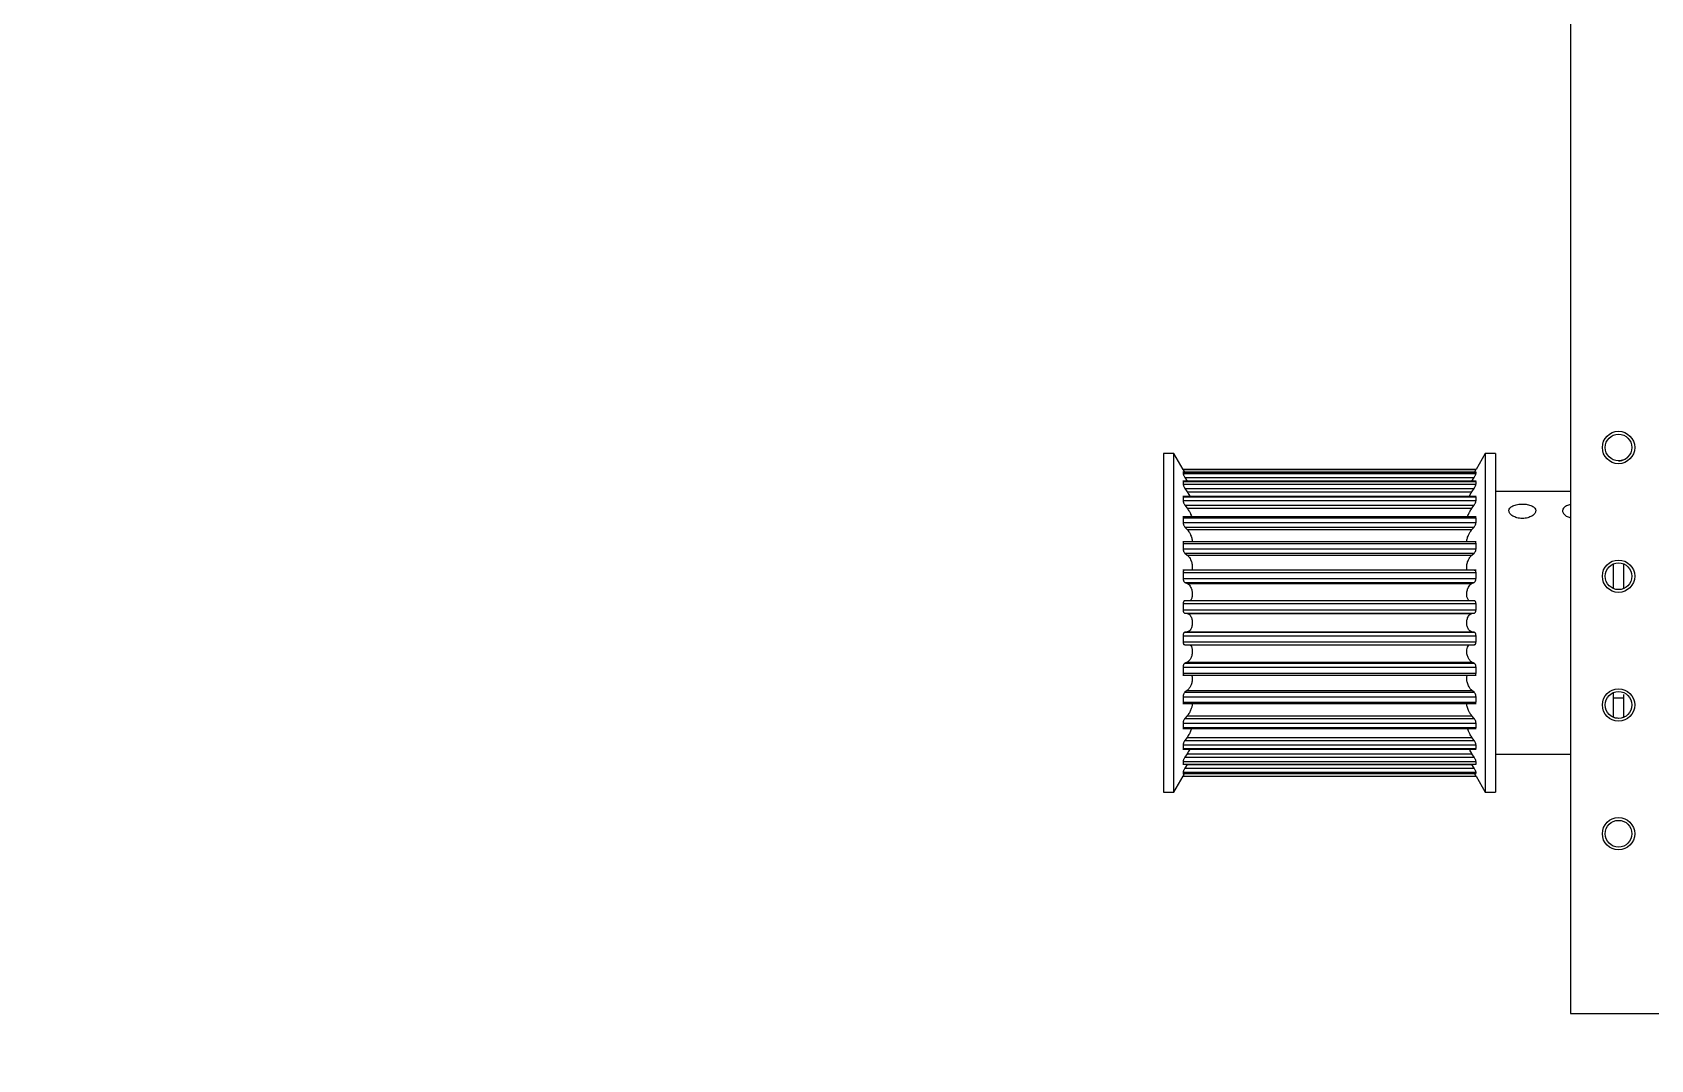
# Model space of a CAD drawing. Header units: millimetres. Extents: x 228 to 8791, y 273 to 5008.
# Drawn here: x 7517.7 to 7668.9, y 3360.3 to 3456.2 of the extents above; entities that cross this region are included whole.
import ezdxf

# ---------------------------------------------------------------- set-up
doc = ezdxf.new("R2010")
doc.units = ezdxf.units.MM

msp = doc.modelspace()

# ---------------------------------------------------------------- linework, layer by layer
at = {"color": 7, "linetype": 'Continuous', "lineweight": 25}
for p, q in [((7661.417, 3498.088), (7661.417, 3364.611)), ((7624.367, 3416.916), (7623.417, 3416.916)), ((7623.417, 3416.916), (7623.417, 3385.28)), ((7625.233, 3415.416), (7624.367, 3416.916)), ((7624.367, 3385.28), (7624.367, 3416.916)), ((7653.467, 3416.916), (7652.601, 3415.416)), ((7654.417, 3416.916), (7653.467, 3416.916)), ((7653.467, 3416.916), (7653.467, 3385.28)), ((7654.417, 3416.916), (7654.417, 3385.28)), ((7652.601, 3415.416), (7625.233, 3415.416)), ((7625.233, 3415.416), (7625.233, 3415.413)), ((7625.233, 3415.413), (7652.601, 3415.413)), ((7652.601, 3415.413), (7652.601, 3415.416)), ((7652.627, 3415.166), (7625.209, 3415.166)), ((7652.627, 3414.317), (7625.209, 3414.317)), ((7625.233, 3415.16), (7625.233, 3415.04)), ((7625.233, 3415.16), (7652.601, 3415.16)), ((7625.233, 3415.04), (7652.601, 3415.04)), ((7625.233, 3414.293), (7625.233, 3414.058)), ((7625.233, 3414.293), (7652.601, 3414.293)), ((7625.233, 3414.058), (7652.601, 3414.058)), ((7625.408, 3414.674), (7625.616, 3414.324)), ((7625.408, 3414.674), (7652.426, 3414.674)), ((7625.616, 3414.324), (7652.217, 3414.324)), ((7652.217, 3414.324), (7652.426, 3414.674)), ((7652.601, 3415.04), (7652.601, 3415.16)), ((7652.601, 3414.058), (7652.601, 3414.293)), ((7652.627, 3412.903), (7625.209, 3412.903)), ((7625.233, 3412.849), (7625.233, 3412.509)), ((7625.233, 3412.849), (7652.601, 3412.849)), ((7625.233, 3412.509), (7652.601, 3412.509)), ((7625.408, 3413.653), (7625.616, 3413.33)), ((7625.408, 3413.653), (7652.426, 3413.653)), ((7625.616, 3413.33), (7652.217, 3413.33)), ((7652.217, 3413.33), (7652.426, 3413.653)), ((7652.601, 3412.509), (7652.601, 3412.849)), ((7661.417, 3413.36), (7654.417, 3413.36)), ((7652.627, 3410.986), (7625.209, 3410.986)), ((7625.233, 3410.892), (7625.233, 3410.462)), ((7625.233, 3410.892), (7652.601, 3410.892)), ((7625.408, 3412.084), (7625.616, 3411.801)), ((7625.408, 3412.084), (7652.426, 3412.084)), ((7625.616, 3411.801), (7652.217, 3411.801)), ((7652.217, 3411.801), (7652.426, 3412.084)), ((7652.601, 3410.462), (7652.601, 3410.892)), ((7625.233, 3410.462), (7652.601, 3410.462)), ((7625.408, 3410.034), (7625.616, 3409.804)), ((7625.408, 3410.034), (7652.426, 3410.034)), ((7625.616, 3409.804), (7652.217, 3409.804)), ((7652.217, 3409.804), (7652.426, 3410.034)), ((7652.627, 3408.651), (7625.209, 3408.651)), ((7625.233, 3408.506), (7625.233, 3408.005)), ((7625.233, 3408.506), (7652.601, 3408.506)), ((7625.233, 3408.005), (7652.601, 3408.005)), ((7652.601, 3408.005), (7652.601, 3408.506)), ((7625.408, 3407.595), (7625.616, 3407.427)), ((7625.408, 3407.595), (7652.426, 3407.595)), ((7625.616, 3407.427), (7652.217, 3407.427)), ((7652.217, 3407.427), (7652.426, 3407.595)), ((7665.417, 3406.589), (7665.417, 3404.298)), ((7666.417, 3404.298), (7666.417, 3406.609)), ((7652.627, 3405.998), (7625.209, 3405.998)), ((7625.233, 3405.797), (7625.233, 3405.247)), ((7625.233, 3405.797), (7652.601, 3405.797)), ((7625.233, 3405.247), (7652.601, 3405.247)), ((7625.408, 3404.871), (7625.616, 3404.773)), ((7625.408, 3404.871), (7652.426, 3404.871)), ((7625.616, 3404.773), (7652.217, 3404.773)), ((7652.217, 3404.773), (7652.426, 3404.871)), ((7652.601, 3405.247), (7652.601, 3405.797)), ((7625.233, 3402.882), (7625.233, 3402.307)), ((7625.233, 3402.882), (7652.601, 3402.882)), ((7625.233, 3402.307), (7652.601, 3402.307)), ((7652.45, 3403.144), (7625.384, 3403.144)), ((7625.408, 3401.982), (7625.616, 3401.959)), ((7625.408, 3401.982), (7652.426, 3401.982)), ((7625.616, 3401.959), (7652.217, 3401.959)), ((7652.217, 3401.959), (7652.426, 3401.982)), ((7652.601, 3402.307), (7652.601, 3402.882)), ((7625.616, 3400.237), (7625.408, 3400.214)), ((7625.616, 3400.237), (7652.217, 3400.237)), ((7652.426, 3400.214), (7652.217, 3400.237)), ((7625.233, 3399.889), (7625.233, 3399.314)), ((7625.233, 3399.889), (7652.601, 3399.889)), ((7625.233, 3399.314), (7652.601, 3399.314)), ((7625.384, 3399.051), (7652.45, 3399.051)), ((7625.408, 3400.214), (7652.426, 3400.214)), ((7652.601, 3399.314), (7652.601, 3399.889)), ((7625.616, 3397.422), (7625.408, 3397.325)), ((7625.408, 3397.325), (7652.426, 3397.325)), ((7625.616, 3397.422), (7652.217, 3397.422)), ((7652.426, 3397.325), (7652.217, 3397.422)), ((7625.206, 3396.198), (7652.625, 3396.198)), ((7625.233, 3396.949), (7625.233, 3396.399)), ((7625.233, 3396.949), (7652.601, 3396.949)), ((7625.233, 3396.399), (7652.601, 3396.399)), ((7652.601, 3396.399), (7652.601, 3396.949)), ((7625.233, 3394.191), (7625.233, 3393.69)), ((7625.233, 3394.191), (7652.601, 3394.191)), ((7625.616, 3394.769), (7625.408, 3394.601)), ((7625.408, 3394.601), (7652.426, 3394.601)), ((7625.616, 3394.769), (7652.217, 3394.769)), ((7652.426, 3394.601), (7652.217, 3394.769)), ((7652.601, 3393.69), (7652.601, 3394.191)), ((7665.417, 3394.564), (7665.417, 3392.278)), ((7666.417, 3392.214), (7666.417, 3394.404)), ((7625.206, 3393.545), (7652.625, 3393.545)), ((7625.233, 3393.69), (7652.601, 3393.69)), ((7665.417, 3394.098), (7666.417, 3394.098)), ((7625.206, 3391.209), (7652.625, 3391.209)), ((7625.233, 3391.734), (7625.233, 3391.304)), ((7625.233, 3391.734), (7652.601, 3391.734)), ((7625.233, 3391.304), (7652.601, 3391.304)), ((7625.616, 3392.391), (7625.408, 3392.161)), ((7625.408, 3392.161), (7652.426, 3392.161)), ((7625.616, 3392.391), (7652.217, 3392.391)), ((7652.426, 3392.161), (7652.217, 3392.391)), ((7652.601, 3391.304), (7652.601, 3391.734)), ((7625.233, 3389.687), (7625.233, 3389.347)), ((7625.233, 3389.687), (7652.601, 3389.687)), ((7625.616, 3390.395), (7625.408, 3390.112)), ((7625.408, 3390.112), (7652.426, 3390.112)), ((7625.616, 3390.395), (7652.217, 3390.395)), ((7652.426, 3390.112), (7652.217, 3390.395)), ((7652.601, 3389.347), (7652.601, 3389.687)), ((7625.206, 3389.293), (7652.625, 3389.293)), ((7625.233, 3389.347), (7652.601, 3389.347)), ((7625.616, 3388.866), (7625.408, 3388.543)), ((7625.408, 3388.543), (7652.426, 3388.543)), ((7625.616, 3388.866), (7652.217, 3388.866)), ((7652.426, 3388.543), (7652.217, 3388.866)), ((7654.417, 3388.835), (7661.417, 3388.835)), ((7624.367, 3385.28), (7625.233, 3386.78)), ((7625.206, 3387.879), (7652.625, 3387.879)), ((7625.206, 3387.03), (7652.625, 3387.03)), ((7625.233, 3388.138), (7625.233, 3387.903)), ((7625.233, 3388.138), (7652.601, 3388.138)), ((7625.233, 3387.903), (7652.601, 3387.903)), ((7625.233, 3387.156), (7625.233, 3387.035)), ((7625.233, 3387.156), (7652.601, 3387.156)), ((7625.233, 3387.035), (7652.601, 3387.035)), ((7625.233, 3386.783), (7625.233, 3386.78)), ((7625.233, 3386.783), (7652.601, 3386.783)), ((7625.233, 3386.78), (7652.601, 3386.78)), ((7625.616, 3387.872), (7625.408, 3387.522)), ((7625.408, 3387.522), (7652.426, 3387.522)), ((7625.616, 3387.872), (7652.217, 3387.872)), ((7652.426, 3387.522), (7652.217, 3387.872)), ((7652.601, 3387.903), (7652.601, 3388.138)), ((7652.601, 3387.035), (7652.601, 3387.156)), ((7652.601, 3386.78), (7652.601, 3386.783)), ((7652.601, 3386.78), (7653.467, 3385.28)), ((7623.417, 3385.28), (7624.367, 3385.28)), ((7653.467, 3385.28), (7654.417, 3385.28)), ((7661.417, 3364.611), (7670.417, 3364.611))]:
    msp.add_line(p, q, dxfattribs=at)
for centre, radius in [((7665.917, 3417.469), 1.512), ((7665.917, 3417.469), 1.25), ((7665.917, 3405.444), 1.512), ((7665.917, 3405.444), 1.25), ((7665.917, 3393.419), 1.512), ((7665.917, 3393.419), 1.25), ((7665.917, 3381.394), 1.512), ((7665.917, 3381.394), 1.25)]:
    msp.add_circle(centre, radius, dxfattribs=at)
msp.add_arc((7730.408, 2848.088), 1225, 30, 180)
for points, knots in [([(7625.233, 3415.413), (7625.233, 3415.412), (7625.235, 3415.409), (7625.244, 3415.392), (7625.258, 3415.365), (7625.273, 3415.339), (7625.28, 3415.326)], [0, 0, 0, 0, 0.2350954, 0.4786202, 0.7329054, 1, 1, 1, 1]), ([(7652.426, 3415.101), (7652.45, 3415.144), (7652.493, 3415.221), (7652.542, 3415.306), (7652.57, 3415.358), (7652.588, 3415.389), (7652.599, 3415.409), (7652.6, 3415.412), (7652.601, 3415.413)], [0, 0, 0, 0, 0.2901704, 0.5077489, 0.6432007, 0.7696489, 0.8881533, 1, 1, 1, 1]), ([(7665.917, 3416.219), (7666.017, 3416.226), (7666.237, 3416.241), (7666.526, 3416.368), (7666.719, 3416.491), (7666.789, 3416.577), (7666.797, 3416.587)], [0, 0, 0, 0, 0.294337, 0.640677, 0.9579559, 1, 1, 1, 1]), ([(7625.233, 3415.04), (7625.234, 3415.035), (7625.235, 3415.024), (7625.246, 3414.993), (7625.263, 3414.951), (7625.292, 3414.888), (7625.34, 3414.793), (7625.383, 3414.717), (7625.408, 3414.674)], [0, 0, 0, 0, 0.1114977, 0.2298675, 0.3563928, 0.4921257, 0.7101878, 1, 1, 1, 1]), ([(7625.233, 3414.058), (7625.234, 3414.049), (7625.235, 3414.03), (7625.246, 3413.989), (7625.263, 3413.938), (7625.292, 3413.868), (7625.34, 3413.767), (7625.383, 3413.694), (7625.408, 3413.653)], [0, 0, 0, 0, 0.1114977, 0.2298675, 0.3563928, 0.4921257, 0.7101878, 1, 1, 1, 1]), ([(7625.28, 3415.326), (7625.288, 3415.311), (7625.306, 3415.279), (7625.349, 3415.204), (7625.385, 3415.141), (7625.408, 3415.101)], [0, 0, 0, 0, 0.2351975, 0.500149, 1, 1, 1, 1]), ([(7652.426, 3414.674), (7652.45, 3414.717), (7652.493, 3414.793), (7652.542, 3414.888), (7652.57, 3414.951), (7652.588, 3414.993), (7652.599, 3415.024), (7652.6, 3415.035), (7652.601, 3415.04)], [0, 0, 0, 0, 0.2901704, 0.5077489, 0.6432007, 0.7696489, 0.8881533, 1, 1, 1, 1]), ([(7652.426, 3413.653), (7652.45, 3413.694), (7652.493, 3413.767), (7652.542, 3413.867), (7652.57, 3413.938), (7652.588, 3413.989), (7652.599, 3414.03), (7652.6, 3414.049), (7652.601, 3414.058)], [0, 0, 0, 0, 0.2901704, 0.5077489, 0.6432007, 0.7696489, 0.8881533, 1, 1, 1, 1]), ([(7625.265, 3412.903), (7625.259, 3412.902), (7625.246, 3412.899), (7625.235, 3412.881), (7625.234, 3412.86), (7625.233, 3412.849)], [0, 0, 0, 0, 0.3394306, 0.677584, 1, 1, 1, 1]), ([(7625.233, 3412.509), (7625.234, 3412.497), (7625.235, 3412.471), (7625.246, 3412.422), (7625.263, 3412.364), (7625.292, 3412.289), (7625.34, 3412.187), (7625.383, 3412.121), (7625.408, 3412.084)], [0, 0, 0, 0, 0.1114977, 0.2298675, 0.3563928, 0.4921257, 0.7101878, 1, 1, 1, 1]), ([(7625.616, 3413.33), (7625.687, 3413.215), (7625.772, 3413.078), (7625.844, 3412.928), (7625.857, 3412.903)], [0, 0, 0, 0, 0.8296548, 1, 1, 1, 1]), ([(7651.977, 3412.903), (7651.989, 3412.928), (7652.061, 3413.077), (7652.146, 3413.215), (7652.217, 3413.33)], [0, 0, 0, 0, 0.1649143, 1, 1, 1, 1]), ([(7652.426, 3412.084), (7652.45, 3412.121), (7652.493, 3412.187), (7652.542, 3412.289), (7652.57, 3412.364), (7652.588, 3412.422), (7652.599, 3412.471), (7652.6, 3412.497), (7652.601, 3412.509)], [0, 0, 0, 0, 0.2901704, 0.5077489, 0.6432007, 0.7696489, 0.8881533, 1, 1, 1, 1]), ([(7652.601, 3412.849), (7652.6, 3412.859), (7652.598, 3412.88), (7652.588, 3412.901), (7652.574, 3412.899), (7652.567, 3412.898)], [0, 0, 0, 0, 0.3199923, 0.6558516, 1, 1, 1, 1]), ([(7625.288, 3410.986), (7625.28, 3410.985), (7625.263, 3410.982), (7625.246, 3410.962), (7625.235, 3410.932), (7625.234, 3410.905), (7625.233, 3410.892)], [0, 0, 0, 0, 0.2751945, 0.532081, 0.7728119, 1, 1, 1, 1]), ([(7625.616, 3411.801), (7625.685, 3411.697), (7625.801, 3411.523), (7625.934, 3411.254), (7626, 3411.084), (7626.023, 3411.006), (7626.029, 3410.986)], [0, 0, 0, 0, 0.4340118, 0.7276436, 0.929695, 1, 1, 1, 1]), ([(7651.805, 3410.986), (7651.81, 3411.005), (7651.832, 3411.081), (7651.898, 3411.25), (7652.031, 3411.521), (7652.148, 3411.696), (7652.217, 3411.801)], [0, 0, 0, 0, 0.0646954, 0.2669411, 0.563166, 1, 1, 1, 1]), ([(7652.601, 3410.892), (7652.6, 3410.905), (7652.599, 3410.932), (7652.588, 3410.962), (7652.572, 3410.981), (7652.557, 3410.984), (7652.551, 3410.985)], [0, 0, 0, 0, 0.2399392, 0.4946668, 0.766945, 1, 1, 1, 1]), ([(7656.929, 3410.843), (7657.016, 3410.846), (7657.187, 3410.852), (7657.504, 3410.916), (7657.845, 3411.057), (7658.118, 3411.297), (7658.212, 3411.568), (7658.112, 3411.819), (7657.88, 3411.99), (7657.618, 3412.092), (7657.325, 3412.162), (7656.93, 3412.194), (7656.536, 3412.162), (7656.242, 3412.093), (7655.979, 3411.991), (7655.747, 3411.82), (7655.647, 3411.569), (7655.74, 3411.298), (7656.013, 3411.057), (7656.354, 3410.917), (7656.671, 3410.852), (7656.842, 3410.846), (7656.929, 3410.843)], [0, 0, 0, 0, 0.0327489, 0.0645553, 0.1251613, 0.1857869, 0.249925, 0.312356, 0.3747954, 0.4095265, 0.4419359, 0.4998664, 0.5578163, 0.5902359, 0.6249778, 0.6874557, 0.749928, 0.8140806, 0.8747162, 0.9353571, 0.9672007, 1, 1, 1, 1]), ([(7661.417, 3412.129), (7661.361, 3412.117), (7661.222, 3412.087), (7660.981, 3411.99), (7660.746, 3411.82), (7660.647, 3411.569), (7660.741, 3411.299), (7661.006, 3411.056), (7661.281, 3410.959), (7661.417, 3410.912)], [0, 0, 0, 0, 0.0640145, 0.1587983, 0.3292528, 0.4996918, 0.6747151, 0.8401432, 1, 1, 1, 1]), ([(7625.233, 3410.462), (7625.234, 3410.447), (7625.235, 3410.415), (7625.246, 3410.36), (7625.263, 3410.298), (7625.292, 3410.221), (7625.34, 3410.122), (7625.383, 3410.066), (7625.408, 3410.034)], [0, 0, 0, 0, 0.1114977, 0.2298675, 0.3563928, 0.4921257, 0.7101878, 1, 1, 1, 1]), ([(7625.616, 3409.804), (7625.685, 3409.716), (7625.801, 3409.568), (7625.935, 3409.309), (7626.012, 3409.104), (7626.061, 3408.931), (7626.092, 3408.778), (7626.096, 3408.69), (7626.098, 3408.651)], [0, 0, 0, 0, 0.3009361, 0.5045353, 0.6446341, 0.775366, 0.8978537, 1, 1, 1, 1]), ([(7651.736, 3408.651), (7651.738, 3408.689), (7651.742, 3408.774), (7651.771, 3408.926), (7651.82, 3409.099), (7651.897, 3409.305), (7652.032, 3409.566), (7652.148, 3409.715), (7652.217, 3409.804)], [0, 0, 0, 0, 0.0980574, 0.2207396, 0.3516093, 0.4918141, 0.6971691, 1, 1, 1, 1]), ([(7652.426, 3410.034), (7652.45, 3410.066), (7652.493, 3410.122), (7652.542, 3410.221), (7652.57, 3410.298), (7652.588, 3410.36), (7652.599, 3410.415), (7652.6, 3410.447), (7652.601, 3410.462)], [0, 0, 0, 0, 0.2901704, 0.5077489, 0.6432007, 0.7696489, 0.8881533, 1, 1, 1, 1]), ([(7625.285, 3408.642), (7625.277, 3408.636), (7625.262, 3408.624), (7625.245, 3408.592), (7625.235, 3408.552), (7625.234, 3408.521), (7625.233, 3408.506)], [0, 0, 0, 0, 0.2773917, 0.5351224, 0.7751745, 1, 1, 1, 1]), ([(7625.233, 3408.005), (7625.234, 3407.988), (7625.235, 3407.952), (7625.246, 3407.893), (7625.263, 3407.83), (7625.292, 3407.754), (7625.34, 3407.663), (7625.383, 3407.619), (7625.408, 3407.595)], [0, 0, 0, 0, 0.1114977, 0.2298675, 0.3563928, 0.4921257, 0.7101878, 1, 1, 1, 1]), ([(7652.426, 3407.595), (7652.45, 3407.619), (7652.493, 3407.663), (7652.542, 3407.754), (7652.57, 3407.829), (7652.588, 3407.893), (7652.599, 3407.952), (7652.6, 3407.988), (7652.601, 3408.005)], [0, 0, 0, 0, 0.2901704, 0.5077489, 0.6432007, 0.7696489, 0.8881533, 1, 1, 1, 1]), ([(7652.601, 3408.506), (7652.6, 3408.522), (7652.599, 3408.554), (7652.588, 3408.594), (7652.57, 3408.627), (7652.554, 3408.638), (7652.546, 3408.644)], [0, 0, 0, 0, 0.2265634, 0.4670909, 0.7241906, 1, 1, 1, 1]), ([(7625.616, 3407.427), (7625.685, 3407.358), (7625.801, 3407.243), (7625.935, 3407.006), (7626.012, 3406.809), (7626.061, 3406.634), (7626.091, 3406.467), (7626.102, 3406.312), (7626.092, 3406.17), (7626.07, 3406.062), (7626.046, 3406.014), (7626.039, 3405.998)], [0, 0, 0, 0, 0.2295061, 0.384779, 0.491624, 0.5913254, 0.6847395, 0.7729066, 0.8612995, 0.954876, 1, 1, 1, 1]), ([(7651.795, 3405.998), (7651.788, 3406.013), (7651.765, 3406.06), (7651.743, 3406.165), (7651.731, 3406.306), (7651.741, 3406.462), (7651.771, 3406.628), (7651.82, 3406.804), (7651.897, 3407.003), (7652.032, 3407.242), (7652.148, 3407.358), (7652.217, 3407.427)], [0, 0, 0, 0, 0.0419901, 0.1354115, 0.2235854, 0.3119852, 0.4055689, 0.5053982, 0.6123485, 0.7689962, 1, 1, 1, 1]), ([(7625.31, 3405.988), (7625.3, 3405.981), (7625.282, 3405.968), (7625.26, 3405.934), (7625.245, 3405.892), (7625.235, 3405.846), (7625.234, 3405.813), (7625.233, 3405.797)], [0, 0, 0, 0, 0.2316592, 0.446212, 0.6447813, 0.8287839, 1, 1, 1, 1]), ([(7625.233, 3405.247), (7625.234, 3405.228), (7625.235, 3405.19), (7625.246, 3405.129), (7625.263, 3405.067), (7625.292, 3404.996), (7625.34, 3404.917), (7625.383, 3404.887), (7625.408, 3404.871)], [0, 0, 0, 0, 0.1114977, 0.2298675, 0.3563928, 0.4921257, 0.7101878, 1, 1, 1, 1]), ([(7625.616, 3404.773), (7625.685, 3404.727), (7625.801, 3404.649), (7625.935, 3404.445), (7626.012, 3404.264), (7626.061, 3404.095), (7626.091, 3403.927), (7626.102, 3403.765), (7626.092, 3403.608), (7626.063, 3403.459), (7626.013, 3403.325), (7625.947, 3403.208), (7625.888, 3403.166), (7625.858, 3403.144)], [0, 0, 0, 0, 0.1805564, 0.3027123, 0.3867692, 0.465206, 0.5386965, 0.6080591, 0.6775993, 0.7512175, 0.8297489, 0.913882, 1, 1, 1, 1]), ([(7651.976, 3403.144), (7651.947, 3403.165), (7651.888, 3403.206), (7651.822, 3403.321), (7651.772, 3403.455), (7651.742, 3403.603), (7651.731, 3403.759), (7651.741, 3403.921), (7651.771, 3404.09), (7651.82, 3404.259), (7651.897, 3404.442), (7652.032, 3404.648), (7652.148, 3404.727), (7652.217, 3404.773)], [0, 0, 0, 0, 0.0838946, 0.1679503, 0.246386, 0.3198755, 0.3892371, 0.4587763, 0.5323936, 0.6109238, 0.6950557, 0.818282, 1, 1, 1, 1]), ([(7652.601, 3405.797), (7652.6, 3405.814), (7652.599, 3405.851), (7652.588, 3405.899), (7652.57, 3405.942), (7652.539, 3405.984), (7652.491, 3406.007), (7652.448, 3405.989), (7652.426, 3405.979)], [0, 0, 0, 0, 0.11148, 0.2298309, 0.3563362, 0.4920475, 0.7440481, 1, 1, 1, 1]), ([(7652.426, 3404.871), (7652.45, 3404.888), (7652.493, 3404.917), (7652.542, 3404.996), (7652.57, 3405.067), (7652.588, 3405.129), (7652.599, 3405.189), (7652.6, 3405.228), (7652.601, 3405.247)], [0, 0, 0, 0, 0.2901704, 0.5077489, 0.6432007, 0.7696489, 0.8881533, 1, 1, 1, 1]), ([(7625.408, 3403.141), (7625.383, 3403.142), (7625.346, 3403.144), (7625.305, 3403.109), (7625.272, 3403.062), (7625.241, 3402.988), (7625.235, 3402.915), (7625.233, 3402.882)], [0, 0, 0, 0, 0.2891607, 0.4333856, 0.5667108, 0.8014182, 1, 1, 1, 1]), ([(7625.233, 3402.307), (7625.234, 3402.288), (7625.235, 3402.248), (7625.246, 3402.189), (7625.263, 3402.131), (7625.292, 3402.068), (7625.34, 3402.004), (7625.383, 3401.99), (7625.408, 3401.982)], [0, 0, 0, 0, 0.1114977, 0.2298675, 0.3563928, 0.4921257, 0.7101878, 1, 1, 1, 1]), ([(7625.616, 3401.959), (7625.685, 3401.937), (7625.801, 3401.9), (7625.935, 3401.738), (7626.012, 3401.58), (7626.061, 3401.425), (7626.091, 3401.264), (7626.102, 3401.101), (7626.092, 3400.938), (7626.063, 3400.776), (7626.013, 3400.62), (7625.936, 3400.461), (7625.802, 3400.296), (7625.686, 3400.259), (7625.616, 3400.237)], [0, 0, 0, 0, 0.1481391, 0.2483629, 0.3173281, 0.3816823, 0.4419782, 0.4988873, 0.5559422, 0.6163429, 0.6807746, 0.7498024, 0.8509058, 1, 1, 1, 1]), ([(7652.217, 3400.237), (7652.148, 3400.259), (7652.033, 3400.295), (7651.899, 3400.458), (7651.822, 3400.616), (7651.772, 3400.771), (7651.742, 3400.932), (7651.731, 3401.095), (7651.741, 3401.258), (7651.771, 3401.42), (7651.82, 3401.576), (7651.897, 3401.735), (7652.032, 3401.9), (7652.148, 3401.937), (7652.217, 3401.959)], [0, 0, 0, 0, 0.1481391, 0.2483629, 0.3173281, 0.3816823, 0.4419782, 0.4988873, 0.5559422, 0.6163429, 0.6807746, 0.7498024, 0.8509058, 1, 1, 1, 1]), ([(7652.601, 3402.882), (7652.6, 3402.901), (7652.599, 3402.939), (7652.588, 3402.995), (7652.57, 3403.046), (7652.54, 3403.1), (7652.492, 3403.145), (7652.449, 3403.143), (7652.426, 3403.141)], [0, 0, 0, 0, 0.1114825, 0.2298362, 0.3563444, 0.4920588, 0.7286366, 1, 1, 1, 1]), ([(7652.426, 3401.982), (7652.45, 3401.99), (7652.493, 3402.004), (7652.542, 3402.068), (7652.57, 3402.131), (7652.588, 3402.189), (7652.599, 3402.248), (7652.6, 3402.287), (7652.601, 3402.307)], [0, 0, 0, 0, 0.2901704, 0.5077489, 0.6432007, 0.7696489, 0.8881533, 1, 1, 1, 1]), ([(7625.408, 3400.214), (7625.383, 3400.206), (7625.34, 3400.192), (7625.292, 3400.127), (7625.263, 3400.065), (7625.246, 3400.007), (7625.235, 3399.948), (7625.234, 3399.908), (7625.233, 3399.889)], [0, 0, 0, 0, 0.2901704, 0.5077489, 0.6432007, 0.7696489, 0.8881533, 1, 1, 1, 1]), ([(7625.233, 3399.314), (7625.234, 3399.295), (7625.235, 3399.256), (7625.246, 3399.201), (7625.263, 3399.15), (7625.292, 3399.098), (7625.34, 3399.052), (7625.383, 3399.053), (7625.408, 3399.055)], [0, 0, 0, 0, 0.1114977, 0.2298675, 0.3563928, 0.4921257, 0.7101878, 1, 1, 1, 1]), ([(7625.853, 3399.051), (7625.887, 3399.027), (7625.973, 3398.968), (7626.051, 3398.788), (7626.091, 3398.592), (7626.102, 3398.433), (7626.092, 3398.27), (7626.062, 3398.104), (7626.014, 3397.937), (7625.937, 3397.754), (7625.803, 3397.547), (7625.685, 3397.468), (7625.616, 3397.422)], [0, 0, 0, 0, 0.0989635, 0.2474549, 0.3228462, 0.3938517, 0.4628258, 0.535217, 0.6121411, 0.6942507, 0.8204971, 1, 1, 1, 1]), ([(7652.217, 3397.422), (7652.148, 3397.469), (7652.033, 3397.546), (7651.899, 3397.75), (7651.822, 3397.932), (7651.772, 3398.101), (7651.742, 3398.268), (7651.728, 3398.47), (7651.761, 3398.71), (7651.851, 3398.943), (7651.942, 3399.016), (7651.986, 3399.051)], [0, 0, 0, 0, 0.1798385, 0.3015087, 0.3852313, 0.4633562, 0.5365545, 0.6056413, 0.725734, 0.8682592, 1, 1, 1, 1]), ([(7652.601, 3399.889), (7652.6, 3399.908), (7652.599, 3399.948), (7652.588, 3400.007), (7652.57, 3400.065), (7652.542, 3400.127), (7652.493, 3400.192), (7652.45, 3400.206), (7652.426, 3400.214)], [0, 0, 0, 0, 0.1114977, 0.2298675, 0.3563928, 0.4921257, 0.7101878, 1, 1, 1, 1]), ([(7652.426, 3399.055), (7652.45, 3399.053), (7652.493, 3399.052), (7652.542, 3399.098), (7652.57, 3399.15), (7652.588, 3399.201), (7652.599, 3399.256), (7652.6, 3399.295), (7652.601, 3399.314)], [0, 0, 0, 0, 0.2901704, 0.5077489, 0.6432007, 0.7696489, 0.8881533, 1, 1, 1, 1]), ([(7625.408, 3397.325), (7625.383, 3397.308), (7625.34, 3397.279), (7625.292, 3397.199), (7625.263, 3397.129), (7625.246, 3397.067), (7625.235, 3397.006), (7625.234, 3396.968), (7625.233, 3396.949)], [0, 0, 0, 0, 0.2901704, 0.5077489, 0.6432007, 0.7696489, 0.8881533, 1, 1, 1, 1]), ([(7652.601, 3396.949), (7652.6, 3396.968), (7652.599, 3397.006), (7652.588, 3397.067), (7652.57, 3397.129), (7652.542, 3397.199), (7652.493, 3397.279), (7652.45, 3397.308), (7652.426, 3397.325)], [0, 0, 0, 0, 0.1114977, 0.2298675, 0.3563928, 0.4921257, 0.7101878, 1, 1, 1, 1]), ([(7625.233, 3396.399), (7625.234, 3396.382), (7625.235, 3396.345), (7625.246, 3396.296), (7625.263, 3396.254), (7625.292, 3396.215), (7625.34, 3396.189), (7625.383, 3396.206), (7625.408, 3396.216)], [0, 0, 0, 0, 0.1114977, 0.2298675, 0.3563928, 0.4921257, 0.7101878, 1, 1, 1, 1]), ([(7626.036, 3396.198), (7626.046, 3396.174), (7626.07, 3396.118), (7626.092, 3396.003), (7626.1, 3395.867), (7626.09, 3395.719), (7626.06, 3395.561), (7626.013, 3395.392), (7625.936, 3395.193), (7625.803, 3394.953), (7625.684, 3394.836), (7625.616, 3394.769)], [0, 0, 0, 0, 0.0636703, 0.1530399, 0.2376557, 0.3185637, 0.4093152, 0.5053263, 0.607308, 0.7741436, 1, 1, 1, 1]), ([(7652.217, 3394.769), (7652.148, 3394.837), (7652.033, 3394.953), (7651.899, 3395.189), (7651.822, 3395.387), (7651.772, 3395.562), (7651.742, 3395.728), (7651.732, 3395.879), (7651.741, 3396.014), (7651.763, 3396.123), (7651.786, 3396.176), (7651.796, 3396.198)], [0, 0, 0, 0, 0.2296202, 0.3849703, 0.4918684, 0.5916194, 0.6850799, 0.7732908, 0.8541917, 0.9405408, 1, 1, 1, 1]), ([(7652.426, 3396.216), (7652.45, 3396.206), (7652.493, 3396.189), (7652.542, 3396.215), (7652.57, 3396.253), (7652.588, 3396.296), (7652.599, 3396.345), (7652.6, 3396.381), (7652.601, 3396.399)], [0, 0, 0, 0, 0.2901704, 0.5077489, 0.6432007, 0.7696489, 0.8881533, 1, 1, 1, 1]), ([(7625.408, 3394.601), (7625.383, 3394.576), (7625.34, 3394.533), (7625.292, 3394.442), (7625.263, 3394.366), (7625.246, 3394.303), (7625.235, 3394.244), (7625.234, 3394.208), (7625.233, 3394.191)], [0, 0, 0, 0, 0.2901704, 0.5077489, 0.6432007, 0.7696489, 0.8881533, 1, 1, 1, 1]), ([(7652.601, 3394.191), (7652.6, 3394.208), (7652.599, 3394.243), (7652.588, 3394.303), (7652.57, 3394.366), (7652.542, 3394.442), (7652.493, 3394.533), (7652.45, 3394.576), (7652.426, 3394.601)], [0, 0, 0, 0, 0.1114977, 0.2298675, 0.3563928, 0.4921257, 0.7101878, 1, 1, 1, 1]), ([(7625.233, 3393.69), (7625.234, 3393.674), (7625.235, 3393.641), (7625.246, 3393.601), (7625.263, 3393.569), (7625.28, 3393.557), (7625.288, 3393.552)], [0, 0, 0, 0, 0.2265634, 0.4670909, 0.7241906, 1, 1, 1, 1]), ([(7626.096, 3393.545), (7626.094, 3393.501), (7626.09, 3393.416), (7626.055, 3393.234), (7625.969, 3392.985), (7625.818, 3392.656), (7625.688, 3392.485), (7625.616, 3392.391)], [0, 0, 0, 0, 0.1137924, 0.2171825, 0.4223979, 0.6827057, 1, 1, 1, 1]), ([(7652.217, 3392.391), (7652.148, 3392.48), (7652.033, 3392.627), (7651.899, 3392.886), (7651.822, 3393.091), (7651.773, 3393.264), (7651.742, 3393.418), (7651.738, 3393.505), (7651.736, 3393.545)], [0, 0, 0, 0, 0.3009361, 0.5045353, 0.6446341, 0.775366, 0.8978537, 1, 1, 1, 1]), ([(7652.546, 3393.552), (7652.554, 3393.557), (7652.571, 3393.569), (7652.588, 3393.601), (7652.599, 3393.641), (7652.6, 3393.674), (7652.601, 3393.69)], [0, 0, 0, 0, 0.275168, 0.5320455, 0.7727853, 1, 1, 1, 1]), ([(7625.408, 3392.161), (7625.383, 3392.129), (7625.34, 3392.074), (7625.292, 3391.975), (7625.263, 3391.898), (7625.246, 3391.836), (7625.235, 3391.78), (7625.234, 3391.749), (7625.233, 3391.734)], [0, 0, 0, 0, 0.2901704, 0.5077489, 0.6432007, 0.7696489, 0.8881533, 1, 1, 1, 1]), ([(7625.233, 3391.304), (7625.234, 3391.291), (7625.235, 3391.264), (7625.246, 3391.234), (7625.262, 3391.214), (7625.276, 3391.212), (7625.283, 3391.211)], [0, 0, 0, 0, 0.2399392, 0.4946668, 0.766945, 1, 1, 1, 1]), ([(7626.025, 3391.209), (7626.008, 3391.157), (7625.957, 3391), (7625.814, 3390.7), (7625.687, 3390.504), (7625.616, 3390.395)], [0, 0, 0, 0, 0.1818778, 0.5458002, 1, 1, 1, 1]), ([(7652.217, 3390.395), (7652.148, 3390.499), (7652.033, 3390.673), (7651.9, 3390.942), (7651.834, 3391.111), (7651.811, 3391.189), (7651.805, 3391.209)], [0, 0, 0, 0, 0.4340118, 0.7276436, 0.929695, 1, 1, 1, 1]), ([(7652.601, 3391.734), (7652.6, 3391.749), (7652.599, 3391.78), (7652.588, 3391.836), (7652.57, 3391.898), (7652.542, 3391.975), (7652.493, 3392.074), (7652.45, 3392.129), (7652.426, 3392.161)], [0, 0, 0, 0, 0.1114977, 0.2298675, 0.3563928, 0.4921257, 0.7101878, 1, 1, 1, 1]), ([(7652.551, 3391.211), (7652.557, 3391.212), (7652.572, 3391.214), (7652.588, 3391.234), (7652.599, 3391.264), (7652.6, 3391.291), (7652.601, 3391.304)], [0, 0, 0, 0, 0.2334314, 0.5051002, 0.759702, 1, 1, 1, 1]), ([(7665.917, 3392.169), (7665.783, 3392.174), (7665.606, 3392.18), (7665.454, 3392.266), (7665.417, 3392.287)], [0, 0, 0, 0, 0.7534841, 1, 1, 1, 1]), ([(7625.408, 3390.112), (7625.383, 3390.075), (7625.34, 3390.009), (7625.292, 3389.907), (7625.263, 3389.832), (7625.246, 3389.774), (7625.235, 3389.725), (7625.234, 3389.699), (7625.233, 3389.687)], [0, 0, 0, 0, 0.2901704, 0.5077489, 0.6432007, 0.7696489, 0.8881533, 1, 1, 1, 1]), ([(7652.601, 3389.687), (7652.6, 3389.699), (7652.599, 3389.724), (7652.588, 3389.774), (7652.57, 3389.831), (7652.542, 3389.907), (7652.493, 3390.009), (7652.45, 3390.075), (7652.426, 3390.112)], [0, 0, 0, 0, 0.1114977, 0.2298675, 0.3563928, 0.4921257, 0.7101878, 1, 1, 1, 1]), ([(7625.408, 3388.543), (7625.383, 3388.501), (7625.34, 3388.429), (7625.292, 3388.328), (7625.263, 3388.258), (7625.246, 3388.207), (7625.235, 3388.166), (7625.234, 3388.147), (7625.233, 3388.138)], [0, 0, 0, 0, 0.2901704, 0.5077489, 0.6432007, 0.7696489, 0.8881533, 1, 1, 1, 1]), ([(7625.853, 3389.293), (7625.844, 3389.272), (7625.774, 3389.123), (7625.689, 3388.985), (7625.616, 3388.866)], [0, 0, 0, 0, 0.1368884, 1, 1, 1, 1]), ([(7652.217, 3388.866), (7652.147, 3388.98), (7652.062, 3389.118), (7651.99, 3389.267), (7651.977, 3389.293)], [0, 0, 0, 0, 0.8296548, 1, 1, 1, 1]), ([(7652.601, 3388.138), (7652.6, 3388.147), (7652.599, 3388.166), (7652.588, 3388.207), (7652.57, 3388.257), (7652.542, 3388.328), (7652.493, 3388.429), (7652.45, 3388.501), (7652.426, 3388.543)], [0, 0, 0, 0, 0.1114977, 0.2298675, 0.3563928, 0.4921257, 0.7101878, 1, 1, 1, 1]), ([(7625.408, 3387.522), (7625.383, 3387.479), (7625.34, 3387.403), (7625.292, 3387.307), (7625.263, 3387.245), (7625.246, 3387.203), (7625.235, 3387.172), (7625.234, 3387.161), (7625.233, 3387.156)], [0, 0, 0, 0, 0.2901704, 0.5077489, 0.6432007, 0.7696489, 0.8881533, 1, 1, 1, 1]), ([(7625.408, 3387.095), (7625.383, 3387.051), (7625.34, 3386.975), (7625.292, 3386.889), (7625.263, 3386.838), (7625.246, 3386.806), (7625.235, 3386.787), (7625.234, 3386.784), (7625.233, 3386.783)], [0, 0, 0, 0, 0.2901704, 0.5077489, 0.6432007, 0.7696489, 0.8881533, 1, 1, 1, 1]), ([(7652.601, 3387.156), (7652.6, 3387.161), (7652.599, 3387.172), (7652.588, 3387.203), (7652.57, 3387.245), (7652.542, 3387.307), (7652.493, 3387.403), (7652.45, 3387.479), (7652.426, 3387.522)], [0, 0, 0, 0, 0.1114977, 0.2298675, 0.3563928, 0.4921257, 0.7101878, 1, 1, 1, 1]), ([(7652.601, 3386.783), (7652.6, 3386.785), (7652.598, 3386.789), (7652.581, 3386.819), (7652.556, 3386.866), (7652.532, 3386.908), (7652.52, 3386.931)], [0, 0, 0, 0, 0.2239157, 0.4629854, 0.7207398, 1, 1, 1, 1])]:
    msp.add_open_spline(points, degree=3, knots=knots, dxfattribs=at)

doc.saveas('drawing.dxf')
